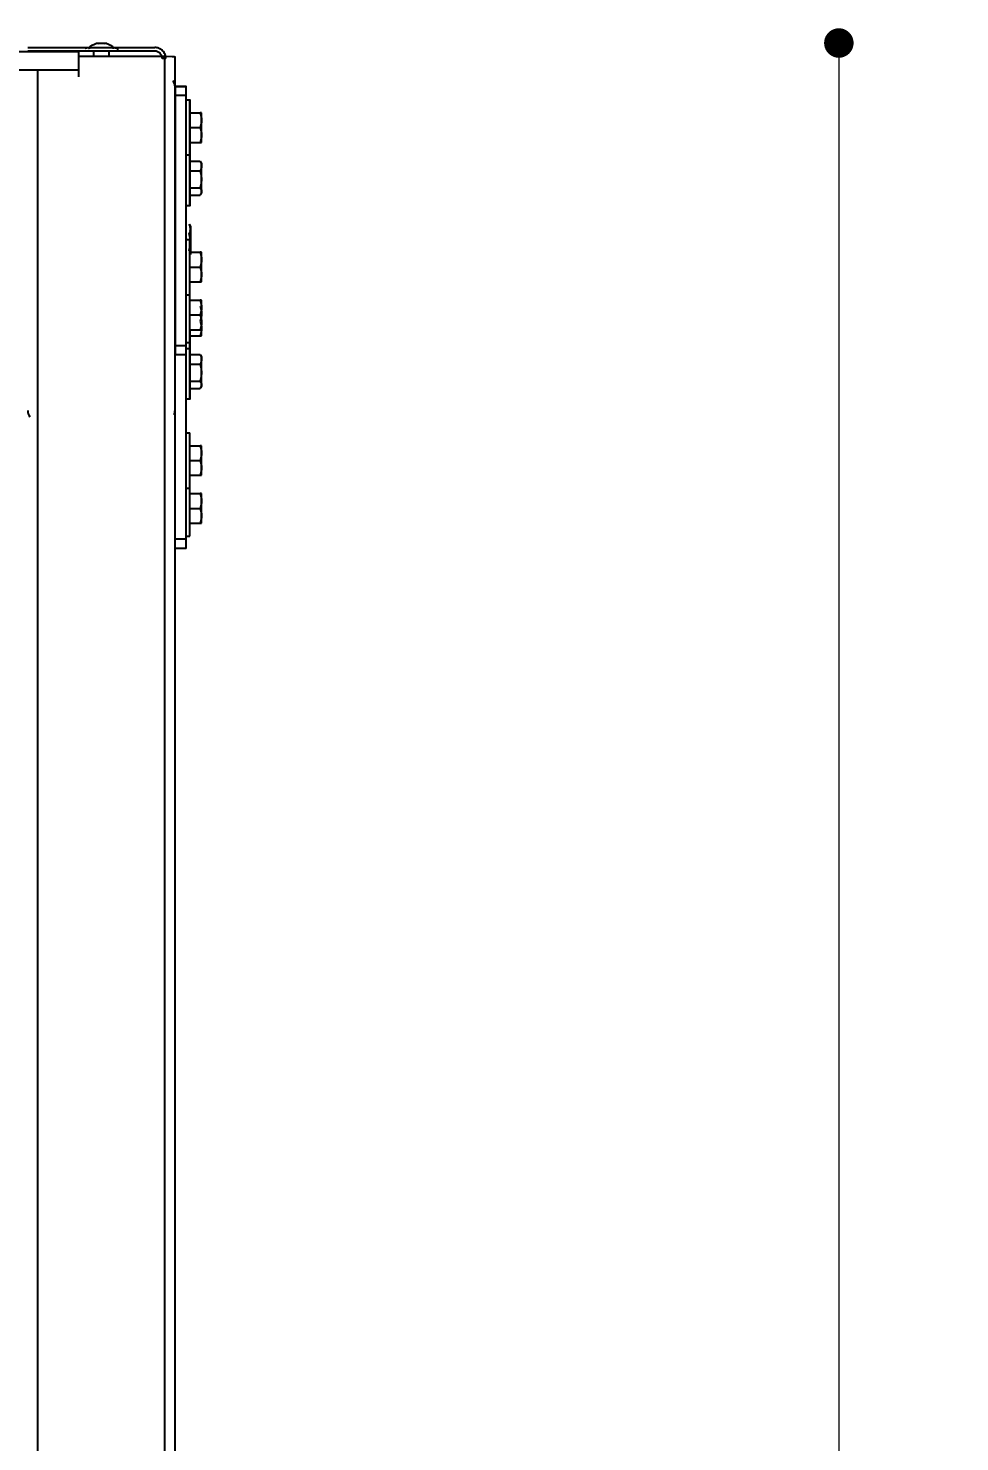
# Model space of a CAD drawing. Header units: millimetres. Extents: x 6404 to 14334, y 16216 to 24449.
# Drawn here: x 9293 to 9798, y 19041 to 19808 of the extents above; entities that cross this region are included whole.
import ezdxf

# ---------------------------------------------------------------- set-up
doc = ezdxf.new("R2010")
doc.units = ezdxf.units.MM
doc.header["$LTSCALE"] = 3
doc.layers.add('Default', color=7, linetype='Continuous')
doc.styles.get("Standard").update_dxf_attribs({"font": 'arial.ttf'})
doc.dimstyles.new('MATEUSZ', dxfattribs={"dimtxt": 35, "dimasz": 16, "dimexe": 0.18, "dimexo": 0.0625, "dimgap": 0.09, "dimtad": 0, "dimdec": 0, "dimdsep": 46, "dimtxsty": 'Standard', "dimblk": 'DOT', "dimcen": 0.09, "dimse1": 1, "dimse2": 1, "dimadec": 0, "dimazin": 0, "dimtfac": 1, "dimtdec": 0, "dimtofl": 0, "dimtmove": 0, "dimatfit": 3, "dimfxl": 1, "dimtolj": 1, "dimtzin": 0, "dimlwd": 9, "dimlwe": 9, "dimarcsym": 0})

# ---------------------------------------------------------------- blocks, each defined once
blk = doc.blocks.new('_Dot')
at = {"color": 0, "linetype": 'ByBlock', "lineweight": -2}
blk.add_line((-0.5, 0), (-1, 0), dxfattribs=at)
at = {"color": 0, "linetype": 'ByBlock', "const_width": 0.5}
blk.add_lwpolyline([(-0.25, 0, 1), (0.25, 0, 1)], format="xyb", close=True, dxfattribs=at)
blk = doc.blocks.new('*D32')
at = {"color": 0, "lineweight": 9, "transparency": 16777216}
for p, q in [((9732.55, 19783.97), (9732.55, 18688.49)), ((9732.55, 17293.51), (9732.55, 18388.99))]:
    blk.add_line(p, q, dxfattribs=at)
at = {"layer": 'Defpoints', "color": 0, "transparency": 16777216}
for p in [(9332.1, 19799.97), (9432.23, 17277.51), (9732.55, 17277.51)]:
    blk.add_point(p, dxfattribs=at)
at = {"color": 0, "lineweight": 9, "transparency": 16777216, "xscale": 16, "yscale": 16, "zscale": 16}
for p, rotation in [((9732.55, 19799.97), 90), ((9732.55, 17277.51), 270)]:
    blk.add_blockref('_Dot', p, dxfattribs=dict(at, rotation=rotation))
at = {"color": 0, "transparency": 16777216, "insert": (9732.55, 18538.74), "char_height": 100, "attachment_point": 5, "rotation": 90}
blk.add_mtext('\\A1;2522', dxfattribs=at)

msp = doc.modelspace()

# ---------------------------------------------------------------- linework, layer by layer
at = {"layer": 'Default'}
for p, q in [((8283.48, 19795.43), (9320.07, 19795.43)), ((9292.23, 19797.52), (9361.34, 19797.52)), ((9361.34, 19795.52), (9292.23, 19795.52)), ((9320.07, 19785.44), (9320.07, 19795.43)), ((9328.23, 19792.75), (9328.23, 19795.97)), ((9336.23, 19795.97), (9336.23, 19792.75)), ((9340.98, 19797.17), (9340.98, 19795.97)), ((9320.07, 19792.75), (9366.73, 19792.75)), ((9367.23, 19791.64), (9365.23, 19791.64)), ((9366.73, 17369.87), (9366.73, 19792.75)), ((9372.23, 17369.87), (9372.23, 19792.47)), ((8675.23, 19785.44), (9320.07, 19785.44)), ((9297.73, 17369.87), (9297.73, 19785.44)), ((9320.07, 19781.61), (9320.07, 19785.44)), ((9372.23, 19776.45), (9378.23, 19776.45)), ((9378.23, 19776.44), (9372.23, 19776.44)), ((9372.23, 19771.45), (9372.23, 19635.72)), ((9378.23, 19771.45), (9372.23, 19771.45)), ((9378.23, 19635.72), (9378.23, 19771.45)), ((9378.23, 19769.06), (9380.23, 19769.06)), ((9380.23, 19762.06), (9385.91, 19762.06)), ((9380.23, 19754.06), (9385.91, 19754.06)), ((9380.23, 19746.06), (9385.91, 19746.06)), ((9380.23, 19739.06), (9378.23, 19739.06)), ((9380.23, 19735.87), (9385.91, 19735.87)), ((9386.13, 19735.53), (9386.63, 19734.66)), ((9380.23, 19730.64), (9385.91, 19730.64)), ((9380.23, 19721.43), (9385.91, 19721.43)), ((9380.23, 19717.45), (9385.91, 19717.45)), ((9386.34, 19718.16), (9386.3, 19718.09)), ((9380.23, 19711.66), (9378.23, 19711.66)), ((9379.91, 19701.6), (9380.63, 19700.36)), ((9380.07, 19701.35), (9380.63, 19700.38)), ((9378.23, 19693.4), (9380.23, 19693.4)), ((9380.23, 19686.4), (9385.91, 19686.4)), ((9380.23, 19678.4), (9385.91, 19678.4)), ((9380.23, 19670.4), (9385.91, 19670.4)), ((9378.23, 19663.4), (9380.23, 19663.4)), ((9380.23, 19660.4), (9385.91, 19660.4)), ((9380.23, 19652.4), (9385.91, 19652.4)), ((9380.23, 19644.4), (9385.91, 19644.4)), ((9380.23, 19641.12), (9385.91, 19641.12)), ((9378.23, 19635.72), (9372.23, 19635.72)), ((9378.23, 19530.78), (9378.23, 19638.35)), ((9378.23, 19637.4), (9380.23, 19637.4)), ((9380.23, 19634.12), (9378.23, 19634.12)), ((9378.23, 19630.72), (9372.23, 19630.72)), ((9380.23, 19630.93), (9385.91, 19630.93)), ((9380.23, 19625.71), (9385.91, 19625.71)), ((9386.13, 19630.59), (9386.63, 19629.73)), ((9380.23, 19616.5), (9385.91, 19616.5)), ((9380.23, 19612.52), (9385.91, 19612.52)), ((9386.63, 19613.73), (9386.13, 19612.86)), ((9380.23, 19606.73), (9378.23, 19606.73)), ((9378.23, 19588.47), (9380.23, 19588.47)), ((9380.23, 19581.47), (9385.91, 19581.47)), ((9380.23, 19573.47), (9385.91, 19573.47)), ((9380.23, 19565.47), (9385.91, 19565.47)), ((9378.23, 19558.47), (9380.23, 19558.47)), ((9380.23, 19555.47), (9385.91, 19555.47)), ((9380.23, 19547.47), (9385.91, 19547.47)), ((9380.23, 19539.47), (9385.91, 19539.47)), ((9378.23, 19530.78), (9372.23, 19530.78)), ((9378.23, 19525.78), (9372.23, 19525.78)), ((9378.23, 19532.47), (9380.23, 19532.47))]:
    msp.add_line(p, q, dxfattribs=at)
for points in [[(9323.48, 19797.17, 0), (9323.48, 19797.17, 0), (9323.48, 19797.18, 0), (9323.48, 19797.18, 0), (9323.48, 19797.18, 0), (9323.48, 19797.18, 0), (9323.48, 19797.19, 0), (9323.49, 19797.2, 0), (9323.49, 19797.2, 0), (9323.51, 19797.21, 0), (9323.53, 19797.22, 0), (9323.58, 19797.24, 0), (9323.76, 19797.29, 0), (9324.36, 19797.37, 0), (9329.6, 19797.61, 0), (9336.05, 19797.58, 0), (9339.75, 19797.41, 0), (9340.69, 19797.29, 0), (9340.82, 19797.26, 0), (9340.91, 19797.23, 0), (9340.94, 19797.22, 0), (9340.95, 19797.21, 0), (9340.96, 19797.2, 0), (9340.97, 19797.19, 0), (9340.97, 19797.19, 0), (9340.97, 19797.19, 0), (9340.97, 19797.18, 0), (9340.98, 19797.18, 0), (9340.98, 19797.18, 0), (9340.98, 19797.17, 0)], [(9325.23, 19797.17, 0), (9325.23, 19797.17, 0), (9325.23, 19797.18, 0), (9325.23, 19797.18, 0), (9325.23, 19797.18, 0), (9325.23, 19797.18, 0), (9325.23, 19797.19, 0), (9325.24, 19797.19, 0), (9325.24, 19797.19, 0), (9325.25, 19797.2, 0), (9325.27, 19797.21, 0), (9325.31, 19797.23, 0), (9325.45, 19797.26, 0), (9325.93, 19797.33, 0), (9330.13, 19797.52, 0), (9335.29, 19797.5, 0), (9338.24, 19797.36, 0), (9338.99, 19797.27, 0), (9339.1, 19797.24, 0), (9339.17, 19797.22, 0), (9339.2, 19797.21, 0), (9339.2, 19797.2, 0), (9339.21, 19797.19, 0), (9339.22, 19797.19, 0), (9339.22, 19797.19, 0), (9339.22, 19797.18, 0), (9339.22, 19797.18, 0), (9339.23, 19797.18, 0), (9339.23, 19797.17, 0), (9339.23, 19797.17, 0)], [(9325.24, 19797.19, 0), (9326.22, 19798.09, 0), (9327.31, 19798.84, 0), (9328.47, 19799.42, 0), (9329.67, 19799.84, 0)], [(9329.34, 19799.72, 0), (9329.67, 19799.84, 0), (9330, 19799.9, 0), (9330.33, 19799.9, 0), (9330.65, 19799.85, 0)], [(9330.92, 19799.59, 0), (9330.52, 19799.71, 0), (9330.13, 19799.77, 0), (9329.74, 19799.77, 0), (9329.34, 19799.72, 0)], [(9330.65, 19799.85, 0), (9332.1, 19799.97, 0), (9333.54, 19799.86, 0)], [(9333.54, 19799.86, 0), (9333.93, 19799.91, 0), (9334.32, 19799.91, 0), (9334.72, 19799.85, 0), (9335.11, 19799.74, 0)], [(9335.11, 19799.74, 0), (9334.78, 19799.79, 0), (9334.45, 19799.78, 0), (9334.12, 19799.72, 0), (9333.8, 19799.6, 0)], [(9334.89, 19799.81, 0), (9336.06, 19799.39, 0), (9337.19, 19798.81, 0), (9338.26, 19798.07, 0), (9339.22, 19797.19, 0)], [(9367.23, 19791.64, 0), (9367.2, 19792.16, 0), (9367.13, 19792.71, 0), (9367, 19793.25, 0), (9366.81, 19793.8, 0), (9366.57, 19794.34, 0), (9366.27, 19794.85, 0), (9365.91, 19795.34, 0), (9365.5, 19795.79, 0), (9365.05, 19796.2, 0), (9364.56, 19796.56, 0), (9364.04, 19796.86, 0), (9363.5, 19797.1, 0), (9362.96, 19797.29, 0), (9362.41, 19797.42, 0), (9361.87, 19797.49, 0), (9361.34, 19797.52, 0)], [(9365.23, 19791.64, 0), (9365.21, 19791.98, 0), (9365.16, 19792.34, 0), (9365.08, 19792.7, 0), (9364.95, 19793.07, 0), (9364.79, 19793.42, 0), (9364.59, 19793.76, 0), (9364.36, 19794.08, 0), (9364.09, 19794.38, 0), (9363.79, 19794.65, 0), (9363.47, 19794.89, 0), (9363.12, 19795.09, 0), (9362.77, 19795.25, 0), (9362.41, 19795.37, 0), (9362.04, 19795.46, 0), (9361.69, 19795.5, 0), (9361.34, 19795.52, 0)], [(9366.73, 19792.75, 0), (9370.62, 19792.67, 0), (9371.84, 19792.57, 0), (9372.13, 19792.52, 0), (9372.18, 19792.51, 0), (9372.2, 19792.49, 0), (9372.21, 19792.49, 0), (9372.22, 19792.48, 0), (9372.22, 19792.48, 0), (9372.22, 19792.48, 0), (9372.23, 19792.47, 0), (9372.23, 19792.47, 0), (9372.23, 19792.47, 0), (9372.23, 19792.47, 0), (9372.23, 19792.47, 0)], [(9372.23, 19776.1, 0), (9372.15, 19777.01, 0), (9371.93, 19777.9, 0), (9371.56, 19778.72, 0), (9371.07, 19779.48, 0)], [(9372.23, 19776.44, 0), (9372.23, 19776.45, 0), (9372.23, 19776.45, 0), (9372.23, 19776.45, 0), (9372.23, 19776.45, 0), (9372.23, 19776.45, 0), (9372.23, 19776.45, 0), (9372.23, 19776.45, 0), (9372.23, 19776.45, 0), (9372.23, 19776.45, 0), (9372.23, 19776.45, 0), (9372.23, 19776.45, 0), (9372.23, 19776.45, 0), (9372.23, 19776.45, 0), (9372.23, 19776.45, 0), (9372.23, 19776.45, 0), (9372.23, 19776.45, 0), (9372.23, 19776.44, 0), (9372.23, 19776.44, 0), (9372.23, 19776.4, 0), (9372.23, 19776.27, 0), (9372.23, 19774.94, 0), (9372.23, 19771.45, 0)], [(9378.23, 19771.45, 0), (9378.23, 19775.07, 0), (9378.23, 19776.14, 0), (9378.23, 19776.39, 0), (9378.23, 19776.44, 0), (9378.23, 19776.45, 0), (9378.23, 19776.45, 0), (9378.23, 19776.45, 0), (9378.23, 19776.45, 0), (9378.23, 19776.45, 0), (9378.23, 19776.45, 0), (9378.23, 19776.45, 0), (9378.23, 19776.45, 0), (9378.23, 19776.45, 0), (9378.23, 19776.45, 0), (9378.23, 19776.45, 0), (9378.23, 19776.45, 0), (9378.23, 19776.45, 0), (9378.23, 19776.45, 0), (9378.23, 19776.45, 0), (9378.23, 19776.45, 0), (9378.23, 19776.45, 0), (9378.23, 19776.45, 0), (9378.23, 19776.45, 0), (9378.23, 19776.44, 0)], [(9380.23, 19759.6, 0), (9380.23, 19767.84, 0), (9380.23, 19768.76, 0), (9380.23, 19768.99, 0), (9380.23, 19769.04, 0), (9380.23, 19769.06, 0), (9380.23, 19769.06, 0), (9380.23, 19769.06, 0), (9380.23, 19769.06, 0), (9380.23, 19769.06, 0), (9380.23, 19769.06, 0), (9380.23, 19769.06, 0), (9380.23, 19769.06, 0), (9380.23, 19769.06, 0), (9380.23, 19769.06, 0), (9380.23, 19769.06, 0), (9380.23, 19769.06, 0), (9380.23, 19769.06, 0), (9380.23, 19769.06, 0), (9380.23, 19769.06, 0), (9380.23, 19769.06, 0), (9380.23, 19769.06, 0), (9380.23, 19769.06, 0), (9380.23, 19769.06, 0), (9380.23, 19769.06, 0), (9380.23, 19769.04, 0), (9380.23, 19768.95, 0), (9380.23, 19768.08, 0), (9380.23, 19763.81, 0), (9380.23, 19748.52, 0)], [(9380.23, 19748.52, 0), (9380.23, 19740.28, 0), (9380.23, 19739.36, 0), (9380.23, 19739.13, 0), (9380.23, 19739.08, 0), (9380.23, 19739.06, 0), (9380.23, 19739.06, 0), (9380.23, 19739.06, 0), (9380.23, 19739.06, 0), (9380.23, 19739.06, 0), (9380.23, 19739.06, 0), (9380.23, 19739.06, 0), (9380.23, 19739.06, 0), (9380.23, 19739.06, 0), (9380.23, 19739.06, 0), (9380.23, 19739.06, 0), (9380.23, 19739.06, 0), (9380.23, 19739.06, 0), (9380.23, 19739.06, 0), (9380.23, 19739.06, 0), (9380.23, 19739.06, 0), (9380.23, 19739.06, 0), (9380.23, 19739.06, 0), (9380.23, 19739.06, 0), (9380.23, 19739.06, 0), (9380.23, 19739.08, 0), (9380.23, 19739.17, 0), (9380.23, 19740.04, 0), (9380.23, 19744.31, 0), (9380.23, 19759.6, 0)], [(9385.91, 19762.06, 0), (9386.45, 19759.99, 0), (9386.58, 19759.02, 0), (9386.63, 19758.06, 0)], [(9386.63, 19762.06, 0), (9386.63, 19762.06, 0), (9386.63, 19762.06, 0), (9386.63, 19762.06, 0), (9386.63, 19762.06, 0), (9386.63, 19762.06, 0), (9386.63, 19762.06, 0), (9386.63, 19762.06, 0), (9386.63, 19762.06, 0), (9386.63, 19762.06, 0), (9386.63, 19762.06, 0), (9386.63, 19762.06, 0), (9386.62, 19762.06, 0), (9386.61, 19762.06, 0), (9386.56, 19762.06, 0), (9386.33, 19762.06, 0), (9385.91, 19762.06, 0)], [(9386.63, 19758.06, 0), (9386.58, 19757.1, 0), (9386.45, 19756.13, 0), (9385.91, 19754.06, 0)], [(9386.63, 19758.06, 0), (9386.63, 19762.06, 0)], [(9386.63, 19750.06, 0), (9386.63, 19758.06, 0)], [(9385.91, 19754.06, 0), (9386.45, 19751.99, 0), (9386.58, 19751.02, 0), (9386.63, 19750.06, 0)], [(9386.63, 19750.06, 0), (9386.58, 19749.1, 0), (9386.45, 19748.13, 0), (9385.91, 19746.06, 0)], [(9386.63, 19746.06, 0), (9386.63, 19746.06, 0), (9386.63, 19746.06, 0), (9386.63, 19746.06, 0), (9386.63, 19746.06, 0), (9386.63, 19746.06, 0), (9386.63, 19746.06, 0), (9386.63, 19746.06, 0), (9386.63, 19746.06, 0), (9386.63, 19746.06, 0), (9386.63, 19746.06, 0), (9386.63, 19746.06, 0), (9386.63, 19746.07, 0), (9386.63, 19746.09, 0), (9386.63, 19746.17, 0), (9386.63, 19746.52, 0), (9386.63, 19750.06, 0)], [(9380.23, 19712.81, 0), (9380.23, 19720.94, 0), (9380.23, 19732.42, 0), (9380.23, 19740.53, 0), (9380.23, 19741.4, 0), (9380.23, 19741.61, 0), (9380.23, 19741.65, 0), (9380.23, 19741.66, 0), (9380.23, 19741.66, 0), (9380.23, 19741.66, 0), (9380.23, 19741.66, 0), (9380.23, 19741.66, 0), (9380.23, 19741.66, 0), (9380.23, 19741.66, 0), (9380.23, 19741.66, 0), (9380.23, 19741.66, 0), (9380.23, 19741.66, 0), (9380.23, 19741.66, 0), (9380.23, 19741.66, 0), (9380.23, 19741.66, 0), (9380.23, 19741.66, 0), (9380.23, 19741.66, 0), (9380.23, 19741.66, 0), (9380.23, 19741.63, 0), (9380.23, 19741.54, 0), (9380.23, 19740.51, 0)], [(9380.23, 19740.51, 0), (9380.23, 19732.39, 0), (9380.23, 19720.91, 0), (9380.23, 19712.8, 0), (9380.23, 19711.92, 0), (9380.23, 19711.71, 0), (9380.23, 19711.67, 0), (9380.23, 19711.66, 0), (9380.23, 19711.66, 0), (9380.23, 19711.66, 0), (9380.23, 19711.66, 0), (9380.23, 19711.66, 0), (9380.23, 19711.66, 0), (9380.23, 19711.66, 0), (9380.23, 19711.66, 0), (9380.23, 19711.66, 0), (9380.23, 19711.66, 0), (9380.23, 19711.66, 0), (9380.23, 19711.66, 0), (9380.23, 19711.66, 0), (9380.23, 19711.66, 0), (9380.23, 19711.66, 0), (9380.23, 19711.67, 0), (9380.23, 19711.69, 0), (9380.23, 19711.78, 0), (9380.23, 19712.81, 0)], [(9385.91, 19746.06, 0), (9386.45, 19746.06, 0), (9386.58, 19746.06, 0), (9386.62, 19746.06, 0), (9386.62, 19746.06, 0), (9386.63, 19746.06, 0), (9386.63, 19746.06, 0), (9386.63, 19746.06, 0), (9386.63, 19746.06, 0), (9386.63, 19746.06, 0), (9386.63, 19746.06, 0), (9386.63, 19746.06, 0), (9386.63, 19746.06, 0), (9386.63, 19746.06, 0), (9386.63, 19746.06, 0), (9386.63, 19746.06, 0), (9386.63, 19746.06, 0), (9386.63, 19746.06, 0), (9386.63, 19746.06, 0)], [(9385.91, 19735.87, 0), (9386.23, 19735.17, 0), (9386.45, 19734.52, 0), (9386.58, 19733.88, 0), (9386.63, 19733.26, 0)], [(9386.63, 19733.26, 0), (9386.58, 19732.63, 0), (9386.45, 19732, 0), (9386.23, 19731.34, 0), (9385.91, 19730.64, 0)], [(9386.63, 19733.26, 0), (9386.63, 19734.64, 0), (9386.63, 19734.66, 0), (9386.63, 19734.66, 0), (9386.63, 19734.66, 0), (9386.63, 19734.66, 0), (9386.63, 19734.66, 0), (9386.63, 19734.66, 0), (9386.63, 19734.66, 0), (9386.63, 19734.66, 0), (9386.63, 19734.66, 0), (9386.63, 19734.66, 0), (9386.63, 19734.66, 0), (9386.63, 19734.66, 0), (9386.63, 19734.66, 0), (9386.63, 19734.66, 0), (9386.63, 19734.66, 0), (9386.63, 19734.66, 0), (9386.63, 19734.66, 0), (9386.63, 19734.66, 0), (9386.63, 19734.64, 0), (9386.63, 19734.55, 0), (9386.63, 19733.88, 0)], [(9386.63, 19726.04, 0), (9386.63, 19733.26, 0)], [(9385.91, 19730.64, 0), (9386.45, 19728.26, 0), (9386.63, 19726.04, 0)], [(9386.63, 19726.04, 0), (9386.45, 19723.82, 0), (9385.91, 19721.43, 0)], [(9386.63, 19719.44, 0), (9386.63, 19726.04, 0)], [(9385.91, 19721.43, 0), (9386.23, 19720.9, 0), (9386.45, 19720.4, 0), (9386.58, 19719.92, 0), (9386.62, 19719.68, 0), (9386.63, 19719.44, 0)], [(9386.63, 19719.44, 0), (9386.62, 19719.2, 0), (9386.58, 19718.96, 0), (9386.45, 19718.48, 0), (9386.23, 19717.98, 0), (9385.91, 19717.45, 0)], [(9386.63, 19720.07, 0), (9386.63, 19718.69, 0), (9386.63, 19718.66, 0), (9386.63, 19718.66, 0), (9386.63, 19718.66, 0), (9386.63, 19718.66, 0), (9386.63, 19718.66, 0), (9386.63, 19718.66, 0), (9386.63, 19718.66, 0), (9386.63, 19718.66, 0), (9386.63, 19718.66, 0), (9386.63, 19718.66, 0), (9386.63, 19718.66, 0), (9386.63, 19718.66, 0), (9386.63, 19718.66, 0), (9386.63, 19718.66, 0), (9386.63, 19718.66, 0), (9386.63, 19718.66, 0), (9386.63, 19718.66, 0), (9386.63, 19718.67, 0), (9386.63, 19718.68, 0), (9386.63, 19718.77, 0), (9386.63, 19719.44, 0)], [(9380.63, 19699.08, 0), (9380.58, 19699.68, 0), (9380.45, 19700.29, 0), (9380.23, 19700.93, 0), (9379.91, 19701.6, 0)], [(9379.91, 19701.6, 0), (9380.23, 19701.04, 0), (9380.45, 19700.52, 0), (9380.58, 19700.01, 0), (9380.63, 19699.51, 0)], [(9379.91, 19696.56, 0), (9380.23, 19697.23, 0), (9380.45, 19697.86, 0), (9380.58, 19698.47, 0), (9380.63, 19699.08, 0)], [(9380.63, 19691.95, 0), (9380.45, 19694.17, 0), (9379.91, 19696.56, 0)], [(9380.63, 19700.36, 0), (9380.63, 19700.32, 0), (9380.63, 19700.12, 0), (9380.63, 19699.08, 0)], [(9380.63, 19699.08, 0), (9380.63, 19691.95, 0)], [(9379.91, 19687.33, 0), (9380.45, 19689.72, 0), (9380.63, 19691.95, 0)], [(9380.63, 19685.24, 0), (9380.58, 19685.74, 0), (9380.45, 19686.25, 0), (9380.23, 19686.78, 0), (9379.91, 19687.33, 0)], [(9380.23, 19663.4, 0), (9380.23, 19663.4, 0), (9380.23, 19663.4, 0), (9380.23, 19663.4, 0), (9380.23, 19663.4, 0), (9380.23, 19663.4, 0), (9380.23, 19663.4, 0), (9380.23, 19663.4, 0), (9380.23, 19663.4, 0), (9380.23, 19663.4, 0), (9380.23, 19663.4, 0), (9380.23, 19663.41, 0), (9380.23, 19663.43, 0), (9380.23, 19663.51, 0), (9380.23, 19663.84, 0), (9380.23, 19665.25, 0), (9380.23, 19693.4, 0)], [(9380.63, 19691.95, 0), (9380.63, 19685.24, 0)], [(9380.63, 19689.48, 0), (9380.63, 19685.16, 0)], [(9385.91, 19686.4, 0), (9386.45, 19684.33, 0), (9386.58, 19683.36, 0), (9386.63, 19682.4, 0)], [(9386.63, 19686.4, 0), (9386.63, 19686.4, 0), (9386.63, 19686.4, 0), (9386.63, 19686.4, 0), (9386.63, 19686.4, 0), (9386.63, 19686.4, 0), (9386.63, 19686.4, 0), (9386.63, 19686.4, 0), (9386.63, 19686.4, 0), (9386.63, 19686.4, 0), (9386.63, 19686.4, 0), (9386.63, 19686.4, 0), (9386.62, 19686.4, 0), (9386.61, 19686.4, 0), (9386.56, 19686.4, 0), (9386.33, 19686.4, 0), (9385.91, 19686.4, 0)], [(9386.63, 19682.4, 0), (9386.58, 19681.44, 0), (9386.45, 19680.47, 0), (9385.91, 19678.4, 0)], [(9386.63, 19682.4, 0), (9386.63, 19686.4, 0)], [(9386.63, 19674.4, 0), (9386.63, 19682.4, 0)], [(9385.91, 19678.4, 0), (9386.45, 19676.33, 0), (9386.58, 19675.36, 0), (9386.63, 19674.4, 0)], [(9386.63, 19674.4, 0), (9386.58, 19673.44, 0), (9386.45, 19672.47, 0), (9385.91, 19670.4, 0)], [(9386.63, 19670.4, 0), (9386.63, 19670.4, 0), (9386.63, 19670.4, 0), (9386.63, 19670.4, 0), (9386.63, 19670.4, 0), (9386.63, 19670.4, 0), (9386.63, 19670.4, 0), (9386.63, 19670.4, 0), (9386.63, 19670.4, 0), (9386.63, 19670.4, 0), (9386.63, 19670.4, 0), (9386.63, 19670.4, 0), (9386.63, 19670.41, 0), (9386.63, 19670.43, 0), (9386.63, 19670.51, 0), (9386.63, 19670.86, 0), (9386.63, 19674.4, 0)], [(9380.23, 19637.4, 0), (9380.23, 19637.4, 0), (9380.23, 19637.4, 0), (9380.23, 19637.4, 0), (9380.23, 19637.4, 0), (9380.23, 19637.4, 0), (9380.23, 19637.4, 0), (9380.23, 19637.4, 0), (9380.23, 19637.4, 0), (9380.23, 19637.4, 0), (9380.23, 19637.4, 0), (9380.23, 19637.41, 0), (9380.23, 19637.43, 0), (9380.23, 19637.51, 0), (9380.23, 19637.84, 0), (9380.23, 19639.25, 0), (9380.23, 19667.4, 0)], [(9385.91, 19670.4, 0), (9386.45, 19670.4, 0), (9386.63, 19670.4, 0)], [(9385.91, 19660.4, 0), (9386.45, 19658.33, 0), (9386.58, 19657.36, 0), (9386.63, 19656.4, 0)], [(9386.63, 19660.4, 0), (9386.63, 19660.4, 0), (9386.63, 19660.4, 0), (9386.63, 19660.4, 0), (9386.63, 19660.4, 0), (9386.63, 19660.4, 0), (9386.63, 19660.4, 0), (9386.63, 19660.4, 0), (9386.63, 19660.4, 0), (9386.63, 19660.4, 0), (9386.63, 19660.4, 0), (9386.63, 19660.4, 0), (9386.62, 19660.4, 0), (9386.61, 19660.4, 0), (9386.56, 19660.4, 0), (9386.33, 19660.4, 0), (9385.91, 19660.4, 0)], [(9385.91, 19657.12, 0), (9386.45, 19655.05, 0), (9386.58, 19654.08, 0), (9386.63, 19653.12, 0)], [(9386.63, 19656.4, 0), (9386.58, 19655.44, 0), (9386.45, 19654.47, 0), (9385.91, 19652.4, 0)], [(9386.63, 19656.4, 0), (9386.63, 19660.4, 0)], [(9386.63, 19648.4, 0), (9386.63, 19656.4, 0)], [(9386.63, 19653.12, 0), (9386.58, 19652.16, 0), (9386.45, 19651.2, 0), (9385.91, 19649.12, 0)], [(9385.91, 19652.4, 0), (9386.45, 19650.33, 0), (9386.58, 19649.36, 0), (9386.63, 19648.4, 0)], [(9385.91, 19649.12, 0), (9386.45, 19647.05, 0), (9386.58, 19646.08, 0), (9386.63, 19645.12, 0)], [(9386.63, 19648.4, 0), (9386.58, 19647.44, 0), (9386.45, 19646.47, 0), (9385.91, 19644.4, 0)], [(9386.63, 19644.4, 0), (9386.63, 19644.4, 0), (9386.63, 19644.4, 0), (9386.63, 19644.4, 0), (9386.63, 19644.4, 0), (9386.63, 19644.4, 0), (9386.63, 19644.4, 0), (9386.63, 19644.4, 0), (9386.63, 19644.4, 0), (9386.63, 19644.4, 0), (9386.63, 19644.4, 0), (9386.63, 19644.4, 0), (9386.63, 19644.4, 0), (9386.63, 19644.41, 0), (9386.63, 19644.43, 0), (9386.63, 19644.51, 0), (9386.63, 19644.86, 0), (9386.63, 19648.4, 0)], [(9380.23, 19643.58, 0), (9380.23, 19636.5, 0), (9380.23, 19634.55, 0), (9380.23, 19634.17, 0), (9380.23, 19634.13, 0), (9380.23, 19634.13, 0), (9380.23, 19634.12, 0), (9380.23, 19634.12, 0), (9380.23, 19634.12, 0), (9380.23, 19634.12, 0), (9380.23, 19634.12, 0), (9380.23, 19634.12, 0), (9380.23, 19634.12, 0), (9380.23, 19634.12, 0), (9380.23, 19634.12, 0), (9380.23, 19634.12, 0), (9380.23, 19634.12, 0), (9380.23, 19634.12, 0), (9380.23, 19634.12, 0), (9380.23, 19634.12, 0), (9380.23, 19634.13, 0), (9380.23, 19634.14, 0), (9380.23, 19634.2, 0), (9380.23, 19634.79, 0), (9380.23, 19637.54, 0), (9380.23, 19645.66, 0)], [(9386.63, 19645.12, 0), (9386.58, 19644.16, 0), (9386.45, 19643.2, 0), (9385.91, 19641.12, 0)], [(9385.91, 19644.4, 0), (9386.45, 19644.4, 0), (9386.63, 19644.4, 0)], [(9385.91, 19641.12, 0), (9386.45, 19641.12, 0), (9386.58, 19641.12, 0), (9386.62, 19641.12, 0), (9386.62, 19641.12, 0), (9386.63, 19641.12, 0), (9386.63, 19641.12, 0), (9386.63, 19641.12, 0), (9386.63, 19641.12, 0), (9386.63, 19641.12, 0), (9386.63, 19641.12, 0), (9386.63, 19641.12, 0), (9386.63, 19641.12, 0), (9386.63, 19641.12, 0), (9386.63, 19641.12, 0), (9386.63, 19641.12, 0), (9386.63, 19641.12, 0), (9386.63, 19641.12, 0), (9386.63, 19641.12, 0)], [(9386.63, 19641.12, 0), (9386.63, 19641.12, 0), (9386.63, 19641.12, 0), (9386.63, 19641.12, 0), (9386.63, 19641.12, 0), (9386.63, 19641.12, 0), (9386.63, 19641.12, 0), (9386.63, 19641.12, 0), (9386.63, 19641.12, 0), (9386.63, 19641.12, 0), (9386.63, 19641.12, 0), (9386.63, 19641.12, 0), (9386.63, 19641.13, 0), (9386.63, 19641.13, 0), (9386.63, 19641.15, 0), (9386.63, 19641.24, 0), (9386.63, 19641.58, 0), (9386.63, 19645.12, 0)], [(9372.23, 19635.72, 0), (9372.23, 19630.72, 0)], [(9378.23, 19630.72, 0), (9378.23, 19630.72, 0), (9378.23, 19630.72, 0), (9378.23, 19630.72, 0), (9378.23, 19630.72, 0), (9378.23, 19630.72, 0), (9378.23, 19630.72, 0), (9378.23, 19630.72, 0), (9378.23, 19630.72, 0), (9378.23, 19630.72, 0), (9378.23, 19630.72, 0), (9378.23, 19630.72, 0), (9378.23, 19630.72, 0), (9378.23, 19630.75, 0), (9378.23, 19630.86, 0), (9378.23, 19631.33, 0), (9378.23, 19635.72, 0)], [(9380.23, 19607.87, 0), (9380.23, 19616, 0), (9380.23, 19627.48, 0), (9380.23, 19635.59, 0), (9380.23, 19636.47, 0), (9380.23, 19636.67, 0), (9380.23, 19636.72, 0), (9380.23, 19636.72, 0), (9380.23, 19636.73, 0), (9380.23, 19636.73, 0), (9380.23, 19636.73, 0), (9380.23, 19636.73, 0), (9380.23, 19636.73, 0), (9380.23, 19636.73, 0), (9380.23, 19636.73, 0), (9380.23, 19636.73, 0), (9380.23, 19636.73, 0), (9380.23, 19636.73, 0), (9380.23, 19636.73, 0), (9380.23, 19636.73, 0), (9380.23, 19636.73, 0), (9380.23, 19636.72, 0), (9380.23, 19636.72, 0), (9380.23, 19636.7, 0), (9380.23, 19636.61, 0), (9380.23, 19635.58, 0)], [(9380.23, 19635.58, 0), (9380.23, 19627.45, 0), (9380.23, 19615.97, 0), (9380.23, 19607.86, 0), (9380.23, 19606.98, 0), (9380.23, 19606.78, 0), (9380.23, 19606.73, 0), (9380.23, 19606.73, 0), (9380.23, 19606.73, 0), (9380.23, 19606.73, 0), (9380.23, 19606.73, 0), (9380.23, 19606.73, 0), (9380.23, 19606.73, 0), (9380.23, 19606.73, 0), (9380.23, 19606.73, 0), (9380.23, 19606.73, 0), (9380.23, 19606.73, 0), (9380.23, 19606.73, 0), (9380.23, 19606.73, 0), (9380.23, 19606.73, 0), (9380.23, 19606.73, 0), (9380.23, 19606.73, 0), (9380.23, 19606.73, 0), (9380.23, 19606.75, 0), (9380.23, 19606.84, 0), (9380.23, 19607.87, 0)], [(9385.91, 19630.93, 0), (9386.23, 19630.24, 0), (9386.45, 19629.58, 0), (9386.58, 19628.95, 0), (9386.63, 19628.32, 0)], [(9386.63, 19628.32, 0), (9386.58, 19627.69, 0), (9386.45, 19627.06, 0), (9386.23, 19626.4, 0), (9385.91, 19625.71, 0)], [(9385.91, 19625.71, 0), (9386.45, 19623.32, 0), (9386.63, 19621.1, 0)], [(9386.63, 19628.32, 0), (9386.63, 19629.7, 0), (9386.63, 19629.72, 0), (9386.63, 19629.73, 0), (9386.63, 19629.73, 0), (9386.63, 19629.73, 0), (9386.63, 19629.73, 0), (9386.63, 19629.73, 0), (9386.63, 19629.73, 0), (9386.63, 19629.73, 0), (9386.63, 19629.73, 0), (9386.63, 19629.73, 0), (9386.63, 19629.73, 0), (9386.63, 19629.73, 0), (9386.63, 19629.73, 0), (9386.63, 19629.73, 0), (9386.63, 19629.73, 0), (9386.63, 19629.73, 0), (9386.63, 19629.72, 0), (9386.63, 19629.72, 0), (9386.63, 19629.7, 0), (9386.63, 19629.62, 0), (9386.63, 19628.94, 0)], [(9386.63, 19621.1, 0), (9386.63, 19628.32, 0)], [(9386.63, 19621.1, 0), (9386.45, 19618.88, 0), (9385.91, 19616.5, 0)], [(9386.63, 19614.51, 0), (9386.63, 19621.1, 0)], [(9385.91, 19616.5, 0), (9386.23, 19615.96, 0), (9386.45, 19615.47, 0), (9386.58, 19614.98, 0), (9386.62, 19614.75, 0), (9386.63, 19614.51, 0)], [(9386.63, 19614.51, 0), (9386.62, 19614.27, 0), (9386.58, 19614.03, 0), (9386.45, 19613.55, 0), (9386.23, 19613.05, 0), (9385.91, 19612.52, 0)], [(9386.63, 19615.13, 0), (9386.63, 19613.75, 0), (9386.63, 19613.73, 0), (9386.63, 19613.73, 0), (9386.63, 19613.73, 0), (9386.63, 19613.73, 0), (9386.63, 19613.73, 0), (9386.63, 19613.73, 0), (9386.63, 19613.73, 0), (9386.63, 19613.73, 0), (9386.63, 19613.73, 0), (9386.63, 19613.73, 0), (9386.63, 19613.73, 0), (9386.63, 19613.73, 0), (9386.63, 19613.73, 0), (9386.63, 19613.73, 0), (9386.63, 19613.73, 0), (9386.63, 19613.73, 0), (9386.63, 19613.73, 0), (9386.63, 19613.73, 0), (9386.63, 19613.75, 0), (9386.63, 19613.83, 0), (9386.63, 19614.51, 0)], [(9292.23, 19600.57, 0), (9292.3, 19599.67, 0), (9292.52, 19598.79, 0), (9292.88, 19597.97, 0), (9293.36, 19597.23, 0)], [(9371.69, 19598.19, 0), (9371.92, 19598.76, 0), (9372.09, 19599.36, 0), (9372.19, 19599.96, 0), (9372.23, 19600.57, 0)], [(9380.23, 19558.47, 0), (9380.23, 19558.47, 0), (9380.23, 19558.47, 0), (9380.23, 19558.47, 0), (9380.23, 19558.47, 0), (9380.23, 19558.47, 0), (9380.23, 19558.47, 0), (9380.23, 19558.47, 0), (9380.23, 19558.47, 0), (9380.23, 19558.47, 0), (9380.23, 19558.47, 0), (9380.23, 19558.47, 0), (9380.23, 19558.49, 0), (9380.23, 19558.57, 0), (9380.23, 19558.9, 0), (9380.23, 19560.32, 0), (9380.23, 19588.47, 0)], [(9385.91, 19581.47, 0), (9386.45, 19579.39, 0), (9386.58, 19578.43, 0), (9386.63, 19577.47, 0)], [(9386.63, 19581.47, 0), (9386.63, 19581.47, 0), (9386.63, 19581.47, 0), (9386.63, 19581.47, 0), (9386.63, 19581.47, 0), (9386.63, 19581.47, 0), (9386.63, 19581.47, 0), (9386.63, 19581.47, 0), (9386.63, 19581.47, 0), (9386.63, 19581.47, 0), (9386.63, 19581.47, 0), (9386.63, 19581.47, 0), (9386.62, 19581.47, 0), (9386.61, 19581.47, 0), (9386.56, 19581.47, 0), (9386.33, 19581.47, 0), (9385.91, 19581.47, 0)], [(9386.63, 19577.47, 0), (9386.63, 19581.47, 0)], [(9386.63, 19577.47, 0), (9386.58, 19576.51, 0), (9386.45, 19575.54, 0), (9385.91, 19573.47, 0)], [(9385.91, 19573.47, 0), (9386.45, 19571.39, 0), (9386.58, 19570.43, 0), (9386.63, 19569.47, 0)], [(9386.63, 19569.47, 0), (9386.63, 19577.47, 0)], [(9386.63, 19569.47, 0), (9386.58, 19568.51, 0), (9386.45, 19567.54, 0), (9385.91, 19565.47, 0)], [(9385.91, 19565.47, 0), (9386.45, 19565.47, 0), (9386.63, 19565.47, 0)], [(9386.63, 19565.47, 0), (9386.63, 19565.47, 0), (9386.63, 19565.47, 0), (9386.63, 19565.47, 0), (9386.63, 19565.47, 0), (9386.63, 19565.47, 0), (9386.63, 19565.47, 0), (9386.63, 19565.47, 0), (9386.63, 19565.47, 0), (9386.63, 19565.47, 0), (9386.63, 19565.47, 0), (9386.63, 19565.47, 0), (9386.63, 19565.47, 0), (9386.63, 19565.49, 0), (9386.63, 19565.58, 0), (9386.63, 19565.92, 0), (9386.63, 19569.47, 0)], [(9380.23, 19532.47, 0), (9380.23, 19532.47, 0), (9380.23, 19532.47, 0), (9380.23, 19532.47, 0), (9380.23, 19532.47, 0), (9380.23, 19532.47, 0), (9380.23, 19532.47, 0), (9380.23, 19532.47, 0), (9380.23, 19532.47, 0), (9380.23, 19532.47, 0), (9380.23, 19532.47, 0), (9380.23, 19532.47, 0), (9380.23, 19532.49, 0), (9380.23, 19532.57, 0), (9380.23, 19532.9, 0), (9380.23, 19534.32, 0), (9380.23, 19562.47, 0)], [(9385.91, 19555.47, 0), (9386.45, 19553.39, 0), (9386.58, 19552.43, 0), (9386.63, 19551.47, 0)], [(9386.63, 19555.47, 0), (9386.63, 19555.47, 0), (9386.63, 19555.47, 0), (9386.63, 19555.47, 0), (9386.63, 19555.47, 0), (9386.63, 19555.47, 0), (9386.63, 19555.47, 0), (9386.63, 19555.47, 0), (9386.63, 19555.47, 0), (9386.63, 19555.47, 0), (9386.63, 19555.47, 0), (9386.63, 19555.47, 0), (9386.62, 19555.47, 0), (9386.61, 19555.47, 0), (9386.56, 19555.47, 0), (9386.33, 19555.47, 0), (9385.91, 19555.47, 0)], [(9386.63, 19551.47, 0), (9386.58, 19550.51, 0), (9386.45, 19549.54, 0), (9385.91, 19547.47, 0)], [(9386.63, 19551.47, 0), (9386.63, 19555.47, 0)], [(9386.63, 19543.47, 0), (9386.63, 19551.47, 0)], [(9385.91, 19547.47, 0), (9386.45, 19545.39, 0), (9386.58, 19544.43, 0), (9386.63, 19543.47, 0)], [(9386.63, 19543.47, 0), (9386.58, 19542.51, 0), (9386.45, 19541.54, 0), (9385.91, 19539.47, 0)], [(9386.63, 19539.47, 0), (9386.63, 19539.47, 0), (9386.63, 19539.47, 0), (9386.63, 19539.47, 0), (9386.63, 19539.47, 0), (9386.63, 19539.47, 0), (9386.63, 19539.47, 0), (9386.63, 19539.47, 0), (9386.63, 19539.47, 0), (9386.63, 19539.47, 0), (9386.63, 19539.47, 0), (9386.63, 19539.47, 0), (9386.63, 19539.47, 0), (9386.63, 19539.49, 0), (9386.63, 19539.58, 0), (9386.63, 19539.92, 0), (9386.63, 19543.47, 0)], [(9385.91, 19539.47, 0), (9386.45, 19539.47, 0), (9386.63, 19539.47, 0)], [(9378.23, 19525.78, 0), (9378.23, 19525.78, 0), (9378.23, 19525.78, 0), (9378.23, 19525.78, 0), (9378.23, 19525.78, 0), (9378.23, 19525.78, 0), (9378.23, 19525.78, 0), (9378.23, 19525.78, 0), (9378.23, 19525.78, 0), (9378.23, 19525.78, 0), (9378.23, 19525.78, 0), (9378.23, 19525.78, 0), (9378.23, 19525.79, 0), (9378.23, 19525.82, 0), (9378.23, 19525.93, 0), (9378.23, 19526.4, 0), (9378.23, 19530.78, 0)]]:
    msp.add_polyline3d(points, dxfattribs=at)

# ---------------------------------------------------------------- dimensions: what is measured, and where the dimension line sits
dim = msp.add_linear_dim(base=(9732.55, 17277.51), p1=(9332.1, 19799.97), p2=(9432.23, 17277.51), angle=90, dimstyle='MATEUSZ', override={"dimtxt": 100})
dim.commit()
dim.dimension.update_dxf_attribs({"geometry": '*D32', "text_midpoint": (9732.55, 18538.74)})

doc.saveas('drawing.dxf')
